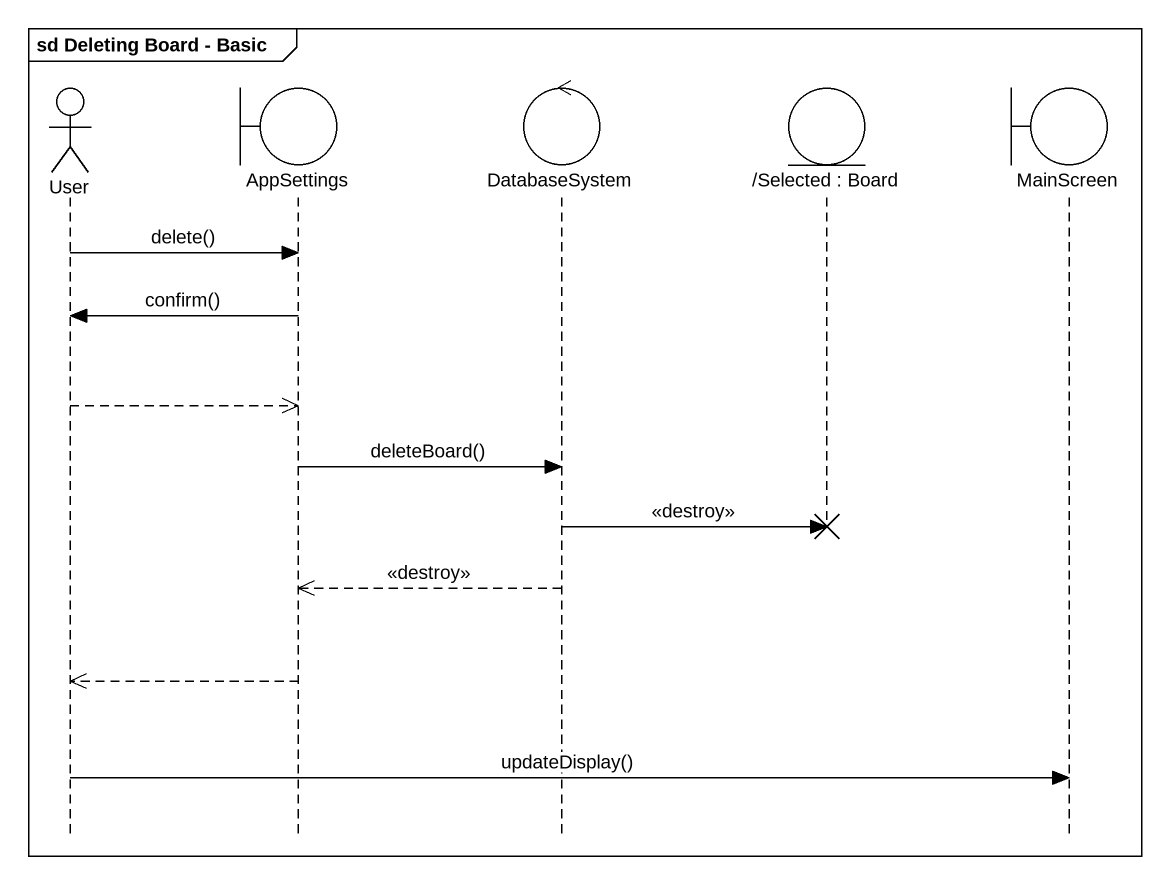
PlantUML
@startuml
mainframe sd Deleting Board - Basic
hide footbox
actor User
boundary AppSettings
control DatabaseSystem
entity "/Selected : Board" as Selected_Board
boundary MainScreen

User -> AppSettings : delete()
AppSettings -> User : confirm()
User -->> AppSettings
AppSettings -> DatabaseSystem : deleteBoard()
DatabaseSystem -> Selected_Board !! : <<destroy>>
DatabaseSystem -->> AppSettings : <<destroy>>
AppSettings -->> User
User -> MainScreen : updateDisplay()
@enduml
